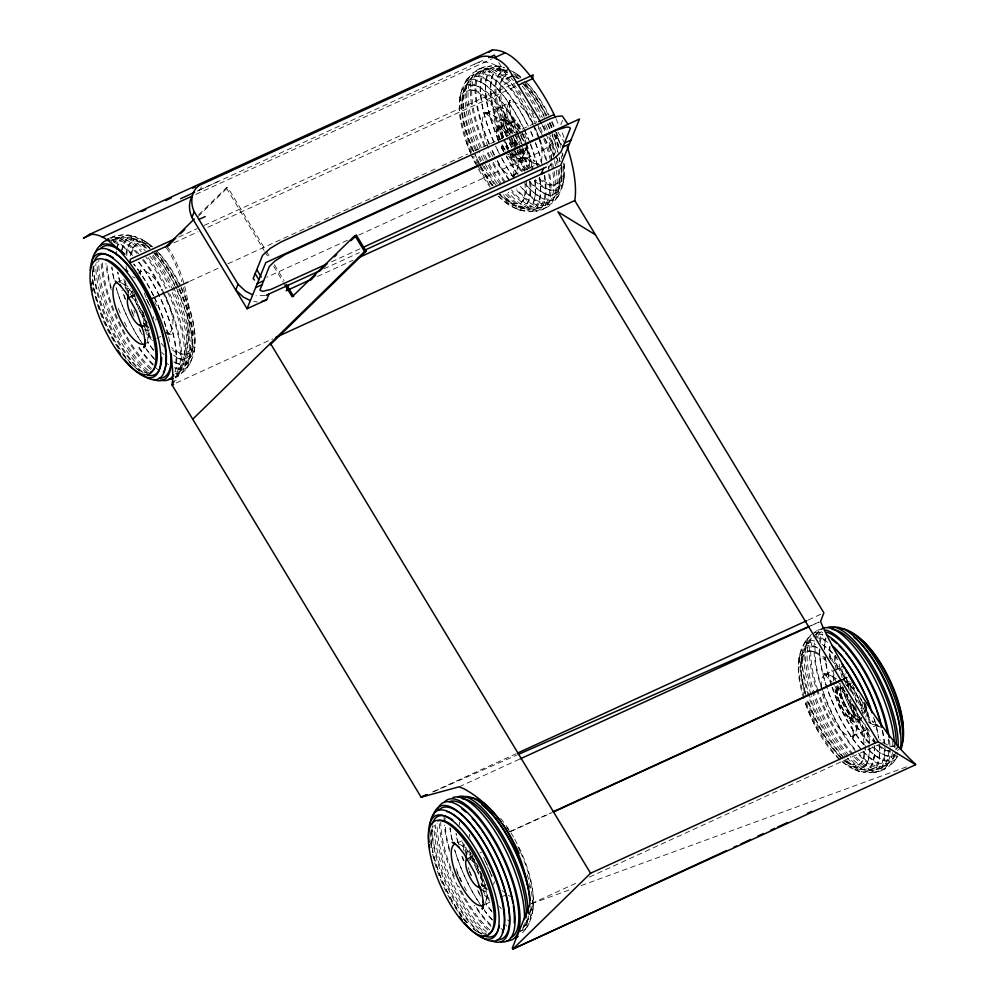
<?xml version="1.0" encoding="UTF-8"?>
<svg xmlns="http://www.w3.org/2000/svg" width="999" height="999" viewBox="0 0 999 999"><rect width="100%" height="100%" fill="white"/><g stroke="black" fill="none" stroke-linecap="round" stroke-linejoin="round"><path stroke-width="0.75" stroke-dasharray="5 3.75" d="M551.798 159.34L551.286 152.01L549.438 146.403L551.785 140.647L549.388 136.688M140.297 275.05L140.372 269.455L139.673 273.614L141.059 269.131L139.073 273.364A33.716 11.763 65.4 0 1 162.288 289.86M514.073 176.511L512.862 163.224L509.965 153.022M485.889 82.293L485.939 80.27M824.937 643.443L824.987 641.408M92.845 270.954L92.982 266.933M431.168 832.429L431.256 829.744M462.087 101.96L462.237 97.939M801.148 663.099L801.285 659.078M534.915 196.903L535.239 194.905M873.975 758.041L874.287 756.043M553.583 156.98L554.158 149.975L551.785 140.647M194.118 351.261L194.867 346.89M563.374 182.255L564.123 177.884M532.442 912.736L533.191 908.366M514.16 175.974L514.547 174.051L513.836 176.361M470.279 855.344A21.141 7.38 65.4 0 0 470.454 859.215A21.116 7.368 65.4 0 1 470.267 855.331L470.854 852.434L468.494 856.293M504.445 119.231L507.055 108.466M845.129 673.638L843.506 680.369A22.477 7.842 65.4 0 1 846.915 678.084M490.709 83.042L491.271 81.081M148.014 337.749L149.65 332.192M459.802 97.54L461.063 93.282M517.257 168.756L520.129 159.016M486.326 899.225L488.374 892.269M798.85 658.678L800.112 654.42M856.305 729.894L859.177 720.154M548.551 168.606L551.248 162.737M201.348 186.85L200.175 189.723L197.327 191.059L485.876 58.966M499.313 76.736L505.606 73.851L507.942 68.094M560.801 124.663L562.537 120.367M550.149 165.846L551.323 162.974M527.16 203.833L528.034 201.761M866.208 764.972L867.082 762.899M187.412 362.987L189.186 358.916M556.668 193.993L558.441 189.91M525.736 924.462L527.509 920.391M508.316 104.371L510.302 100.137L508.916 104.62L509.615 100.449L509.527 107.442L509.415 105.707L510.839 114.71L510.514 113.499L517.844 135.002M128.471 245.779L129.558 243.818M497.714 76.773L498.801 74.813M465.984 85.627L468.181 81.768M805.032 646.765L807.229 642.906M522.652 156.518L527.197 148.676M493.244 884.377L494.755 881.767M863.973 713.736L866.245 709.814M130.17 294.83L132.53 290.959A21.141 7.38 65.4 0 0 132.13 297.739A21.116 7.368 65.4 0 1 132.53 290.959M497.065 129.695L501.773 121.953M836.113 690.833L840.833 683.104M514.797 174.663L515.984 172.852M855.044 733.99L852.172 739.809L853.596 735.189L853.109 739.073L853.208 731.93L853.371 733.541L849.225 714.747L844.854 703.671L833.953 684.377M522.477 201.124L523.788 199.313M861.525 762.262L862.836 760.451M186.613 368.181L189.548 364.248M555.869 199.176L558.791 195.242M524.937 929.657L527.859 925.723M894.917 760.314L897.839 756.38A73.027 25.487 65.4 0 1 868.231 749.25M132.53 248.614L133.991 246.915M501.773 79.62L503.234 77.922M466.171 80.332L469.518 76.723M805.219 641.47L808.566 637.861M503.071 120.242L505.831 117.395M842.12 681.38L844.879 678.546M198.714 214.698L226.286 187.8L227.834 187.5L265.584 249.987M198.064 216.558L227.834 187.5M518.756 160.851L521.403 158.304M857.804 721.99L860.464 719.442M179.62 371.228L176.124 374.2A74.388 25.962 65.4 0 0 180.744 327.497A74.388 25.962 65.4 0 0 145.842 256.993M545.367 205.207L548.876 202.235M884.427 766.345L887.924 763.373M476.398 73.776L480.169 71.191M819.217 632.33L815.446 634.914A73.851 25.774 65.4 0 1 822.701 634.777M175.212 377.46L177.447 376.286M542.22 209.628L546.69 207.293M881.28 770.766L885.738 768.431M197.327 191.059L219.78 180.757M195.891 194.368L492.295 58.716M503.996 84.503L510.302 81.618L537.462 126.573M178.646 237.125L197.078 228.684M204.171 225.437L514.747 83.292M173.863 242.869L197.964 231.83M207.892 227.285L515.634 86.438M116.746 282.517L123.601 279.37M138.699 272.465L141.446 271.204M485.989 113.511L510.689 102.21M132.792 295.379L130.532 296.416A15.972 5.569 65.4 0 1 133.804 296.778M499.775 127.422L502.047 126.374M508.591 123.376L510.864 122.34M189.66 281.318L219.443 267.695M227.959 263.798L322.964 220.317M324.388 219.668L334.315 215.122M335.739 214.473L355.582 205.382M357.005 204.733L364.098 201.486M365.509 200.836L396.715 186.563M398.126 185.914L429.333 171.628M430.744 170.979L435.002 169.031M442.095 165.784L467.619 154.108M474.712 150.861L508.741 135.29M514.423 132.692L535.689 122.952M144.368 325.162L146.641 324.113A15.972 5.569 65.4 0 1 143.369 323.751M513.611 156.156L515.884 155.12M522.44 152.123L524.7 151.086M347.44 240.284L266.795 277.198M358.778 235.102L533.016 155.357C543.294 150.3 555.694 144.455 557.892 131.806L564.635 142.969M144.368 344.018L152.61 340.247M156.718 338.361L160.839 336.476M513.623 175.012L538.311 163.711M331.518 261.825L361.276 248.214M324.001 268.818L359.403 252.61M317.42 276.523L352.822 260.314M176.261 382.954L272.702 338.823M432.467 792.007L516.133 753.708M808.278 620.004L821.041 614.16M459.153 786.812L520.104 758.915M810.651 625.936L819.155 622.052L810.576 625.799M457.804 842.731L461.925 840.846M825.037 674.65L841.508 667.12M509.315 831.817L550.437 812.999M842.469 679.332L848.151 676.735M510.901 831.48L552.01 812.662M842.656 679.632L848.338 677.035M468.843 857.891L471.116 856.855M838.823 688.561L841.096 687.524M847.651 684.515L849.912 683.478M484.952 885.589L482.692 886.625A15.972 5.569 65.4 0 0 484.103 883.141M852.659 717.294L854.932 716.258M485.439 904.232L490.921 901.722M500.524 897.327L504.645 895.441M852.671 736.151L867.756 729.245M873.251 726.735L877.372 724.849A33.716 11.763 65.4 0 1 865.559 718.868M531.381 903.633L578.171 882.217M589.51 877.022L878.77 744.63M880.181 743.98L888.698 740.097M474.675 64.086C485.539 58.379 498.663 64.96 505.606 73.851M433.966 791.545L516.708 755.132M479.045 68.993L483.728 67.133M114.473 236.139L109.79 237.987A77.098 26.911 65.4 0 1 138.699 253.746M818.094 630.132L822.776 628.271M531.431 903.745L572.427 888.785M581.206 885.576L907.729 766.42M536.913 208.479L541.333 207.317M875.961 769.617L880.381 768.456M265.072 295.529L256.069 295.766M484.415 69.518L488.936 68.819M115.16 238.511L119.68 237.812M519.492 158.716L523.264 158.304M858.541 719.867L861.051 719.58M501.311 119.955L514.06 121.416M532.28 211.089L537.35 210.914M871.328 772.227L876.398 772.052M549.025 184.803L551.248 184.803M179.783 353.796L182.005 353.796M496.128 66.234L500.986 66.571M126.885 235.227L131.743 235.577M472.627 90.185L474.837 90.36M811.675 651.323L813.885 651.498M253.734 301.523L257.243 301.935M489.298 113.449L483.104 111.838L487.624 114.136L484.44 112.013L489.972 116.97L488.911 115.834L494.905 123.239L503.096 137.188M828.346 674.587L822.152 672.976L826.685 675.274L823.488 673.151L832.242 682.255M850.087 682.017L844.03 680.956A21.116 7.368 65.4 0 1 862.112 710.888M510.202 156.955L519.455 158.654M143.594 326.448L150.2 327.66M849.25 718.094A15.684 5.47 65.4 0 0 846.565 697.052A15.684 5.47 65.4 0 0 835.813 695.866A15.684 5.47 65.4 0 0 849.25 718.094L858.503 719.792M483.229 888.161L487.2 888.885M520.929 207.917L525.237 208.766M859.977 769.055L864.297 769.904M548.451 189.71L550.624 190.16M179.208 358.703L181.381 359.165M887.512 750.848L889.672 751.298A65.472 22.84 65.4 0 1 877.584 743.905M500.511 68.993L504.707 70.305M131.256 237.999L135.452 239.31M473.713 84.89L475.824 85.564M812.774 646.028L814.884 646.715M878.508 726.161L868.855 722.564M520.704 157.343L539.448 165.022L535.052 162.8L538.586 164.935L533.179 160.09L534.378 161.264L524.662 147.902M515.784 208.267L520.217 210.277M854.832 769.405L859.265 771.415M547.002 194.38L549.013 195.317M177.747 363.374L179.77 364.323M886.051 755.519L888.061 756.455M166.908 332.355L172.278 335.077L165.759 332.767A33.716 11.763 65.4 0 0 163.661 292.395M880.581 727.222L874.1 723.938L877.634 726.073L872.227 721.228L873.426 722.402L867.544 715.134L868.193 716.108L862.212 706.68L852.572 685.214M508.291 895.379L510.601 896.553M493.331 115.497L503.883 120.904M124.076 284.49L128.034 286.526M832.379 676.635L836.338 678.658M462.4 845.966L467.682 848.675M517.657 74.475L513.936 72.24A69.655 24.301 65.4 0 1 520.829 78.084M144.693 241.234L148.414 243.469M484.29 84.216L485.976 85.252M825.024 646.403L823.338 645.354A71.341 24.9 65.4 0 1 839.635 661.925M167.657 332.729L169.343 333.928L167.17 331.993M505.981 199.638L509.04 202.11M848.089 763.248L845.029 760.776A61.838 21.578 65.4 0 0 865.496 745.629M136.738 368.643L139.785 371.104A65.946 23.014 65.4 0 1 133.279 365.572M536.238 194.368L537.762 195.629M875.286 755.506L876.81 756.767M166.983 363.361L168.519 364.623M505.307 924.837L506.83 926.098M502.247 890.559L503.446 891.732M525.412 84.828L526.873 86.389A59.703 20.829 65.4 0 1 546.503 115.622M156.156 253.821L157.63 255.382M497.415 88.749L498.501 89.935M167.183 246.678L170.492 251.211A110.802 82.805 79 0 1 175.737 380.781M166.458 248.114L168.943 251.511A110.802 82.805 79 0 1 181.818 281.755M556.268 135.814L563.011 146.978M542.195 124.788L546.191 131.393M498.813 62.612L508.728 79.033M538.261 127.897L543.856 137.15M544.655 138.474L554.72 155.145M555.481 156.393L559.253 162.65M266.396 251.311L269.605 256.631M274.425 264.61L284.066 280.569M226.286 187.8L264.048 250.287M264.847 251.623L268.868 258.266M273.689 266.246L283.316 282.193M818.169 731.455L810.776 716.982L804.807 701.723A62.974 21.978 65.4 0 0 842.232 761.75A62.974 21.978 65.4 0 0 864.222 747.165M478.509 169.256L479.12 170.317A62.974 21.978 65.4 0 0 490.234 187.213M518.506 136.326L523.164 145.542M477.16 166.571L471.728 155.844A62.974 21.978 65.4 0 0 475.624 163.811M487.574 866.795L492.245 876.011M555.993 118.731L559.115 125.774M505.794 142.532L507.992 148.077M471.178 154.445L465.759 140.584M483.678 857.279L486.376 864.11M144.281 293.082L148.589 304.008M540.272 182.917L540.459 184.565M192.22 332.38L192.57 335.714M562.225 132.805A90.759 31.668 65.4 0 1 564.36 138.411M183.429 287.637A110.802 82.805 79 0 1 174.887 379.77M530.656 182.442A65.946 23.014 65.4 0 1 500.299 194.281M493.069 185.602A65.946 23.014 65.4 0 1 481.143 166.821M480.407 165.459A65.946 23.014 65.4 0 1 474.9 154.208A71.341 24.9 65.4 0 0 478.783 162.562M473.651 151.361A65.946 23.014 65.4 0 1 468.843 85.902A65.946 23.014 65.4 0 1 515.184 131.793M515.871 133.204A65.946 23.014 65.4 0 1 520.304 143.207M522.577 149.013A65.946 23.014 65.4 0 1 528.471 168.656M529.595 181.418A67.507 23.564 65.4 0 1 498.763 196.179M489.547 184.79A67.507 23.564 65.4 0 1 478.596 167.02M477.909 165.722A67.507 23.564 65.4 0 1 473.376 156.481M471.59 152.472A67.507 23.564 65.4 0 1 466.608 85.202A67.507 23.564 65.4 0 1 514.235 132.68M514.885 134.016A67.507 23.564 65.4 0 1 520.679 147.477M521.203 148.839A67.507 23.564 65.4 0 1 527.609 169.942M548.751 173.876A74.625 26.049 65.4 0 1 511.488 189.91M504.994 181.493A74.625 26.049 65.4 0 1 493.069 162.175M490.309 156.868A74.625 26.049 65.4 0 1 487.062 150.087M485.252 146.004A74.625 26.049 65.4 0 1 479.682 71.391A74.625 26.049 65.4 0 1 532.517 124.351M533.166 125.699A74.625 26.049 65.4 0 1 537.999 136.651M538.548 138.049A74.625 26.049 65.4 0 1 546.765 163.699M548.164 165.984A77.098 26.911 65.4 0 1 510.427 190.472M504.695 182.942A77.098 26.911 65.4 0 1 492.37 162.987M489.522 157.505A77.098 26.911 65.4 0 1 486.163 150.499M484.29 146.279A77.098 26.911 65.4 0 1 478.546 69.206A77.098 26.911 65.4 0 1 533.116 123.901M533.791 125.312A77.098 26.911 65.4 0 1 539.36 138.062M539.922 139.498A77.098 26.911 65.4 0 1 547.839 164.56M554.108 171.391A76.836 26.811 65.4 0 1 515.009 188.199M509.29 180.707A76.836 26.811 65.4 0 1 494.867 156.718M494.168 155.345A76.836 26.811 65.4 0 1 490.821 148.364M488.948 144.156A76.836 26.811 65.4 0 1 476.161 77.61A76.836 26.811 65.4 0 1 506.031 76.199M507.18 77.26A76.836 26.811 65.4 0 1 521.128 93.719M531.231 109.653A76.836 26.811 65.4 0 1 535.551 117.695M540.222 127.46A76.836 26.811 65.4 0 1 542.669 133.104M544.954 138.836A76.836 26.811 65.4 0 1 551.935 160.939M552.622 163.799A76.836 26.811 65.4 0 1 553.846 169.905M524.987 182.68A62.974 21.978 65.4 0 1 498.114 196.166M470.541 152.997A62.974 21.978 65.4 0 1 465.959 90.497A62.974 21.978 65.4 0 1 510.202 134.316M510.864 135.664A62.974 21.978 65.4 0 1 522.902 169.518M544.705 175.287A76.236 26.611 65.4 0 1 505.906 191.97M500.237 184.528A76.236 26.611 65.4 0 1 485.926 160.739M485.227 159.365A76.236 26.611 65.4 0 1 481.918 152.447M480.057 148.277A76.236 26.611 65.4 0 1 474.375 72.053A76.236 26.611 65.4 0 1 528.346 126.149M530.931 131.693A76.236 26.611 65.4 0 1 533.354 137.3M535.626 142.982A76.236 26.611 65.4 0 1 541.808 162M535.139 180.32A69.418 24.226 65.4 0 1 503.434 195.492M493.956 183.779A69.418 24.226 65.4 0 1 481.306 162.837M480.619 161.488A69.418 24.226 65.4 0 1 477.335 154.67M475.499 150.549A69.418 24.226 65.4 0 1 470.379 81.394A69.418 24.226 65.4 0 1 519.355 130.207M520.004 131.568A69.418 24.226 65.4 0 1 524.3 141.209M524.862 142.607A69.418 24.226 65.4 0 1 533.104 168.506M539.61 177.16A72.09 25.15 65.4 0 1 505.294 193.906M497.227 183.704A72.09 25.15 65.4 0 1 484.09 161.95M483.379 160.552A72.09 25.15 65.4 0 1 479.32 152.048M478.059 149.201A72.09 25.15 65.4 0 1 472.739 77.373A72.09 25.15 65.4 0 1 523.601 128.059M524.288 129.483A72.09 25.15 65.4 0 1 529.907 142.407M530.481 143.856A72.09 25.15 65.4 0 1 537.874 167.844M563.898 163.037A60.664 21.166 65.4 0 1 539.472 177.422M531.356 168.581A60.664 21.166 65.4 0 1 519.705 151.124M516.346 144.867A60.664 21.166 65.4 0 1 512.599 137.075M510.889 133.117A60.664 21.166 65.4 0 1 507.504 74.038M513.461 73.938A60.664 21.166 65.4 0 1 520.704 77.597M528.746 84.803A60.664 21.166 65.4 0 1 549.013 115.147M552.097 121.666A60.664 21.166 65.4 0 1 554.37 126.948M556.455 132.28A60.664 21.166 65.4 0 1 561.575 149.001M562.512 153.309A60.664 21.166 65.4 0 1 563.036 156.219M539.66 177.81A74.288 25.924 65.4 0 1 503.496 194.842M496.103 185.377A74.288 25.924 65.4 0 1 484.24 166.146M481.493 160.864A74.288 25.924 65.4 0 1 477.647 152.772M476.448 150.05A74.288 25.924 65.4 0 1 470.916 75.787A74.288 25.924 65.4 0 1 523.501 128.496M524.15 129.845A74.288 25.924 65.4 0 1 528.384 139.361M530.594 144.905A74.288 25.924 65.4 0 1 537.687 167.657M543.693 138.923A74.388 25.962 65.4 0 1 550.824 200.05A74.388 25.962 65.4 0 1 516.558 188.936M509.153 179.458A74.388 25.962 65.4 0 1 497.265 160.202M494.517 154.907A74.388 25.962 65.4 0 1 491.283 148.152M489.473 144.081A74.388 25.962 65.4 0 1 476.948 80.207A74.388 25.962 65.4 0 1 504.907 77.298M506.006 78.284A74.388 25.962 65.4 0 1 536.588 122.502M537.237 123.851A74.388 25.962 65.4 0 1 543.156 137.537M556.268 170.292A73.139 25.524 65.4 0 1 520.541 186.239M513.261 176.923A73.139 25.524 65.4 0 1 500.212 155.407M499.537 154.096A73.139 25.524 65.4 0 1 495.691 146.141A75.462 26.336 65.4 0 0 498.976 152.984M493.906 142.133A73.139 25.524 65.4 0 1 481.356 80.432A73.139 25.524 65.4 0 1 506.943 74.675M511.263 78.459A73.139 25.524 65.4 0 1 513.449 80.632M542.719 126.236A73.139 25.524 65.4 0 1 554.195 159.478M554.507 160.827A73.139 25.524 65.4 0 1 556.043 168.756M522.165 133.217A22.477 7.842 65.4 0 1 526.685 156.019A22.477 7.842 65.4 0 1 514.722 151.548M511.713 147.115A22.477 7.842 65.4 0 1 507.754 139.348M506.668 136.638A22.477 7.842 65.4 0 1 506.518 117.07A22.477 7.842 65.4 0 1 521.515 131.918M539.535 139.448A33.716 11.763 65.4 0 1 538.548 163.611A33.716 11.763 65.4 0 1 519.642 148.676M517.47 145.055A33.716 11.763 65.4 0 1 513.523 137.238M511.813 133.192A33.716 11.763 65.4 0 1 510.452 102.31A33.716 11.763 65.4 0 1 532.917 123.401M535.476 128.671A33.716 11.763 65.4 0 1 538.211 135.439M523.851 148.626A15.972 5.569 65.4 0 1 517.095 150.125M514.91 147.64A15.972 5.569 65.4 0 1 509.19 137.05M507.992 133.279A15.972 5.569 65.4 0 1 509.265 123.089A15.972 5.569 65.4 0 1 518.256 131.006M520.204 134.615A15.972 5.569 65.4 0 1 523.039 142.22M526.123 147.59A15.972 5.569 65.4 0 1 519.355 149.088M517.182 146.603A15.972 5.569 65.4 0 1 513.099 139.835M510.264 132.23A15.972 5.569 65.4 0 1 511.538 122.053A15.972 5.569 65.4 0 1 520.516 129.97M522.477 133.579A15.972 5.569 65.4 0 1 525.299 141.184M561.575 164.985A59.703 20.829 65.4 0 1 538.573 178.559M529.445 168.831A59.703 20.829 65.4 0 1 515.784 147.64M515.059 146.254A59.703 20.829 65.4 0 1 510.988 137.825M509.752 134.977A59.703 20.829 65.4 0 1 505.969 75.799M512.937 76.036A59.703 20.829 65.4 0 1 517.719 78.459M549.862 122.665A59.703 20.829 65.4 0 1 552.31 128.384M554.532 134.166A59.703 20.829 65.4 0 1 559.49 150.899M513.986 148.089A33.716 11.763 65.4 0 1 514.522 174.525A33.716 11.763 65.4 0 1 495.704 161.139M492.782 156.356A33.716 11.763 65.4 0 1 488.823 148.539M488.236 147.203A33.716 11.763 65.4 0 1 485.302 113.861A33.716 11.763 65.4 0 1 508.216 134.703M510.776 139.985A33.716 11.763 65.4 0 1 513.511 146.741M526.773 143.769A33.716 11.763 65.4 0 1 525.973 169.355A33.716 11.763 65.4 0 1 505.831 151.935M504.433 149.45A33.716 11.763 65.4 0 1 501.173 142.894M500.012 140.197A33.716 11.763 65.4 0 1 500.174 107.567A33.716 11.763 65.4 0 1 525.861 141.096M526.261 181.194A61.838 21.578 65.4 0 1 499.875 194.443M492.132 185.639A61.838 21.578 65.4 0 1 479.133 165.272M478.459 163.986A61.838 21.578 65.4 0 1 474.575 156.056M472.215 150.699A61.838 21.578 65.4 0 1 469.006 90.385A61.838 21.578 65.4 0 1 513.011 136.364M514.235 139.023A61.838 21.578 65.4 0 1 516.545 144.405M518.668 149.85A61.838 21.578 65.4 0 1 524.85 171.291M544.255 175.387A73.851 25.774 65.4 0 1 508.316 192.332M500.961 182.929A73.851 25.774 65.4 0 1 487.787 161.201M487.1 159.877A73.851 25.774 65.4 0 1 483.216 151.848M481.418 147.802A73.851 25.774 65.4 0 1 475.924 73.976A73.851 25.774 65.4 0 1 528.196 126.374M530.694 131.743A73.851 25.774 65.4 0 1 533.054 137.188M535.252 142.682A73.851 25.774 65.4 0 1 542.607 166.683M563.985 163.836A65.472 22.84 65.4 0 1 535.227 179.583M526.96 169.818A65.472 22.84 65.4 0 1 513.661 148.451M512.949 147.065A65.472 22.84 65.4 0 1 508.916 138.649M507.667 135.814A65.472 22.84 65.4 0 1 507.08 70.067M509.84 70.517A65.472 22.84 65.4 0 1 520.841 76.96M526.336 82.243A65.472 22.84 65.4 0 1 548.214 114.997M551.548 122.028A65.472 22.84 65.4 0 1 560.764 147.59M562.1 152.984A65.472 22.84 65.4 0 1 562.774 156.181M561.813 166.708A64.098 22.365 65.4 0 1 533.379 179.358M525.474 170.042A64.098 22.365 65.4 0 1 515.134 154.133M511.575 147.515A64.098 22.365 65.4 0 1 507.617 139.273M506.406 136.501A64.098 22.365 65.4 0 1 507.142 72.265M516.183 76.436A64.098 22.365 65.4 0 1 519.293 78.871M524.675 84.041A64.098 22.365 65.4 0 1 546.091 116.121M549.363 122.989A64.098 22.365 65.4 0 1 551.76 128.571M553.958 134.216A64.098 22.365 65.4 0 1 559.015 150.437M558.066 170.192A75.462 26.336 65.4 0 1 520.392 186.401M513.823 177.897A75.462 26.336 65.4 0 1 501.76 158.354M493.856 142.008A75.462 26.336 65.4 0 1 481.031 77.772A75.462 26.336 65.4 0 1 508.391 73.302M525.462 92.47A75.462 26.336 65.4 0 1 540.309 117.383M544.205 125.599A75.462 26.336 65.4 0 1 546.615 131.156M548.851 136.776A75.462 26.336 65.4 0 1 554.582 154.133M556.381 161.301A75.462 26.336 65.4 0 1 557.017 164.311M561.051 168.032A73.027 25.487 65.4 0 1 525.374 183.953M518.106 174.65A73.027 25.487 65.4 0 1 506.431 155.744M503.733 150.537A73.027 25.487 65.4 0 1 500.561 143.918M498.776 139.91A73.027 25.487 65.4 0 1 504.57 67.92M515.009 75.312A73.027 25.487 65.4 0 1 518.294 78.509M523.926 84.84A73.027 25.487 65.4 0 1 544.393 117.395M547.514 124.038A73.027 25.487 65.4 0 1 549.837 129.408M552.01 134.853A73.027 25.487 65.4 0 1 557.554 151.648M559.29 158.579A73.027 25.487 65.4 0 1 559.964 161.788M517.295 151.623A15.972 5.569 65.4 0 1 510.539 153.122M508.366 150.637A15.972 5.569 65.4 0 1 504.27 143.881M502.197 138.774A15.972 5.569 65.4 0 1 502.247 126.261A15.972 5.569 65.4 0 1 511.7 134.003M513.648 137.625A15.972 5.569 65.4 0 1 516.483 145.23M515.034 152.672A15.972 5.569 65.4 0 1 508.266 154.158M503.958 148.526A15.972 5.569 65.4 0 1 502.01 144.917M499.925 139.81A15.972 5.569 65.4 0 1 499.987 127.298A15.972 5.569 65.4 0 1 509.428 135.04M511.388 138.661A15.972 5.569 65.4 0 1 514.21 146.266M559.053 169.006A70.941 24.763 65.4 0 1 524.9 183.828M517.145 173.976A70.941 24.763 65.4 0 1 506.356 156.643M503.496 151.199A70.941 24.763 65.4 0 1 500.149 144.231M498.276 140.022A70.941 24.763 65.4 0 1 506.443 71.628M522.265 86.101A70.941 24.763 65.4 0 1 542.407 117.832M545.704 124.813A70.941 24.763 65.4 0 1 548.139 130.469M548.726 131.905A70.941 24.763 65.4 0 1 556.818 156.943M557.142 158.379A70.941 24.763 65.4 0 1 558.104 163.037M560.889 167.382A67.882 23.689 65.4 0 1 529.895 182.218M520.616 170.767A67.882 23.689 65.4 0 1 508.916 151.598M508.241 150.287A67.882 23.689 65.4 0 1 503.746 140.959M502.559 138.274A67.882 23.689 65.4 0 1 507.267 71.216M521.815 82.467A67.882 23.689 65.4 0 1 544.13 115.709M547.952 123.726A67.882 23.689 65.4 0 1 558.578 154.458M559.228 157.33A67.882 23.689 65.4 0 1 560.077 161.751M563.099 166.209A69.655 24.301 65.4 0 1 529.57 180.757M521.953 171.091A69.655 24.301 65.4 0 1 511.363 154.071M508.566 148.726A69.655 24.301 65.4 0 1 504.645 140.522M503.421 137.75A69.655 24.301 65.4 0 1 504.12 67.695M524.113 81.518A69.655 24.301 65.4 0 1 546.753 115.971M549.999 122.827A69.655 24.301 65.4 0 1 552.385 128.384M554.607 134.003A69.655 24.301 65.4 0 1 559.403 148.551M561.226 155.769A69.655 24.301 65.4 0 1 561.875 158.829M534.64 180.469A71.341 24.9 65.4 0 1 499.325 194.243M492.495 185.464A71.341 24.9 65.4 0 1 479.483 163.948M473.526 151.324A71.341 24.9 65.4 0 1 470.342 79.583A71.341 24.9 65.4 0 1 523.676 141.721M525.949 147.477A71.341 24.9 65.4 0 1 532.717 169.78M512.887 150.337A15.684 5.47 65.4 0 1 508.404 156.294M504.233 152.248A15.684 5.47 65.4 0 1 500.212 145.604M498.613 141.846A15.684 5.47 65.4 0 1 498.026 128.409A15.684 5.47 65.4 0 1 507.517 135.914M509.428 139.46A15.684 5.47 65.4 0 1 512.212 146.928M512.387 153.521A21.116 7.368 65.4 0 0 522.927 148.776A21.116 7.368 65.4 0 0 507.105 120.554A21.116 7.368 65.4 0 0 503.858 138.312A21.141 7.38 65.4 0 1 503.508 120.03A21.141 7.38 65.4 0 1 517.195 132.692M504.358 139.585A21.116 7.368 65.4 0 0 508.603 148.152A21.141 7.38 65.4 0 1 506.031 143.406M523.101 149.813A21.141 7.38 65.4 0 1 511.451 152.372M518.444 135.14A21.141 7.38 65.4 0 1 521.865 143.993M519.905 148.189A22.477 7.842 65.4 0 1 508.166 154.545M505.157 150.112A22.477 7.842 65.4 0 1 502.41 145.03M500.124 139.648A22.477 7.842 65.4 0 1 499.275 120.404A22.477 7.842 65.4 0 1 512.862 131.131M515.609 136.226A22.477 7.842 65.4 0 1 518.831 144.293M527.634 146.528A15.684 5.47 65.4 0 1 523.026 149.6M518.144 144.593A15.684 5.47 65.4 0 1 513.236 135.152M512.787 133.903A15.684 5.47 65.4 0 1 512.849 121.603A15.684 5.47 65.4 0 1 522.127 129.221M524.612 134.003A15.684 5.47 65.4 0 1 526.823 140.235M151.523 368.506A74.625 26.049 65.4 0 1 102.447 260.751M110.926 240.197A74.625 26.049 65.4 0 1 137.063 253.421M142.632 259.877A74.625 26.049 65.4 0 1 161.938 290.647M162.612 291.995A74.625 26.049 65.4 0 1 174.45 374.95M150.599 369.53A77.098 26.911 65.4 0 1 101.049 260.751M143.519 259.553A77.098 26.911 65.4 0 1 177.735 330.082A77.098 26.911 65.4 0 1 174.238 378.022M169.705 293.656A76.836 26.811 65.4 0 1 174.663 376.923M159.628 370.991A76.836 26.811 65.4 0 1 136.863 345.08M111.239 289.922A76.836 26.811 65.4 0 1 106.006 263.561M110.951 238.524A76.836 26.811 65.4 0 1 141.383 249.762M148.089 257.63A76.836 26.811 65.4 0 1 167.008 288.087M147.103 371.94A76.236 26.611 65.4 0 1 96.965 261.85M113.112 240.709A76.236 26.611 65.4 0 1 132.33 254.358M138.973 262.163A76.236 26.611 65.4 0 1 175.012 371.566M147.377 373.414A72.09 25.15 65.4 0 1 95.867 263.786M153.659 295.654A72.09 25.15 65.4 0 0 133.729 264.061A74.288 25.924 65.4 0 1 153.596 296.141M154.345 297.065A72.09 25.15 65.4 0 1 168.319 335.502M168.631 336.838A72.09 25.15 65.4 0 1 170.142 344.655M142.57 372.315A74.288 25.924 65.4 0 1 93.719 266.508M154.258 297.49A74.288 25.924 65.4 0 1 168.756 338.037M153.421 364.398A74.388 25.962 65.4 0 1 137.412 344.855M126.636 326.573A74.388 25.962 65.4 0 1 123.951 321.216M120.23 313.087A74.388 25.962 65.4 0 1 117.383 306.181M111.201 287.675A74.388 25.962 65.4 0 1 106.768 261.975M109.927 243.269A74.388 25.962 65.4 0 1 141.221 251.698M172.253 292.57A73.139 25.524 65.4 0 1 175.524 371.865M154.008 358.266A73.139 25.524 65.4 0 1 145.817 348.389M143.194 344.767A73.139 25.524 65.4 0 1 116.184 287.575M114.048 279.208A73.139 25.524 65.4 0 1 111.9 266.77M114.548 242.495A73.139 25.524 65.4 0 1 145.305 250.786M149.85 255.981A73.139 25.524 65.4 0 1 169.68 287.262M156.431 318.781A15.972 5.569 65.4 0 1 155.457 320.08M179.321 288.836A59.703 20.829 65.4 0 1 192.195 341.708A59.703 20.829 65.4 0 1 172.652 350.187M130.282 255.881A59.703 20.829 65.4 0 1 149.713 248.301M155.332 253.034A59.703 20.829 65.4 0 1 178.646 287.425M181.044 286.75A60.664 21.166 65.4 0 1 194.405 343.119A60.664 21.166 65.4 0 1 171.378 347.452M131.706 254.308A60.664 21.166 65.4 0 1 151.461 246.603M159.49 253.796A60.664 21.166 65.4 0 1 180.407 285.452M147.527 323.002A22.477 7.842 65.4 0 1 134.765 295.442M121.329 282.904A33.716 11.763 65.4 0 1 134.665 296.378M142.695 311.676A33.716 11.763 65.4 0 1 147.29 340.696M148.414 370.679A73.851 25.774 65.4 0 1 98.826 260.327M114.398 242.645A73.851 25.774 65.4 0 1 133.017 255.869M138.524 262.262A73.851 25.774 65.4 0 1 174.763 368.107M181.006 288.212A65.472 22.84 65.4 0 1 194.98 345.991A65.472 22.84 65.4 0 1 173.564 355.194M163.998 346.478A65.472 22.84 65.4 0 1 161.301 343.381M145.142 318.818A65.472 22.84 65.4 0 1 135.514 297.627M134.977 296.191A65.472 22.84 65.4 0 1 133.454 291.92M126.761 255.644A65.472 22.84 65.4 0 1 152.685 246.903M157.093 251.236A65.472 22.84 65.4 0 1 180.344 286.8M178.846 289.235A64.098 22.365 65.4 0 1 174.213 356.556M148.863 328.184A64.098 22.365 65.4 0 1 130.807 288.311M126.374 268.781A64.098 22.365 65.4 0 1 126.036 265.934M126.061 253.584A64.098 22.365 65.4 0 1 151.111 248.801M155.432 253.047A64.098 22.365 65.4 0 1 178.197 287.862M152.472 256.468A75.462 26.336 65.4 0 1 187.899 333.941A75.462 26.336 65.4 0 1 175.524 373.489M154.882 359.628A75.462 26.336 65.4 0 1 146.428 349.438M140.359 340.684A75.462 26.336 65.4 0 1 115.859 286.701M113.661 278.072A75.462 26.336 65.4 0 1 111.763 267.744M113.099 242.382A75.462 26.336 65.4 0 1 145.904 248.739M154.683 253.846A73.027 25.487 65.4 0 1 191.234 333.479A73.027 25.487 65.4 0 1 174.887 368.244M153.384 349.65A73.027 25.487 65.4 0 1 147.228 341.308M140.797 331.168A73.027 25.487 65.4 0 1 139.261 328.509M125.699 299.413A73.027 25.487 65.4 0 1 124.238 295.367M120.292 282.555A73.027 25.487 65.4 0 1 117.944 272.24M116.683 249.263A73.027 25.487 65.4 0 1 150.137 248.651M134.028 316.371A15.972 5.569 65.4 0 1 131.131 310.09M145.779 321.666A15.972 5.569 65.4 0 1 142.919 325.474M135.027 312.874A15.972 5.569 65.4 0 1 133.891 310.327M131.818 296.678A15.972 5.569 65.4 0 1 134.241 295.055M173.164 286.838A70.941 24.763 65.4 0 1 175.462 367.657M153.709 350.549A70.941 24.763 65.4 0 1 147.889 342.982M142.37 334.665A70.941 24.763 65.4 0 1 138.574 328.271M125.025 299.026A70.941 24.763 65.4 0 1 122.028 290.197M119.88 282.642A70.941 24.763 65.4 0 1 117.595 272.09M116.284 255.469A70.941 24.763 65.4 0 1 116.633 251.298M116.908 249.6A70.941 24.763 65.4 0 1 147.015 248.514M153.009 255.095A70.941 24.763 65.4 0 1 172.465 285.452M176.199 287.375A67.882 23.689 65.4 0 1 173.838 361.838M164.073 354.657A67.882 23.689 65.4 0 1 161.788 352.41M151.373 339.76A67.882 23.689 65.4 0 1 144.805 329.72M127.56 292.183A67.882 23.689 65.4 0 1 123.876 279.221M121.466 252.035A67.882 23.689 65.4 0 1 149.126 248.027M152.56 251.473A67.882 23.689 65.4 0 1 175.549 286.039M179.483 289.086A69.655 24.301 65.4 0 1 172.902 361.089M150.999 337.65A69.655 24.301 65.4 0 1 143.556 325.662M128.784 292.769A69.655 24.301 65.4 0 1 125.2 280.856M122.015 250.087A69.655 24.301 65.4 0 1 151.573 247.09M154.87 250.524A69.655 24.301 65.4 0 1 178.833 287.712M131.993 297.764A15.684 5.47 65.4 0 1 141.021 310.327A15.684 5.47 65.4 0 1 143.332 324.363M147.79 326.76A21.116 7.368 65.4 0 1 142.183 321.316M148.564 302.872A21.116 7.368 65.4 0 0 146.591 299.325A21.141 7.38 65.4 0 1 148.589 302.909M150.837 307.892A21.116 7.368 65.4 0 0 149.163 304.096A21.141 7.38 65.4 0 1 150.874 307.942M147.827 326.823A21.141 7.38 65.4 0 1 142.208 321.378M153.496 316.583A21.141 7.38 65.4 0 1 153.858 318.806M149.5 329.845A22.477 7.842 65.4 0 1 144.905 329.345M133.167 314.023A22.477 7.842 65.4 0 1 129.945 305.956M128.034 294.305A22.477 7.842 65.4 0 1 132.068 288.948M126.149 358.404A71.341 24.9 65.4 0 1 123.252 354.47M119.268 348.601A71.341 24.9 65.4 0 1 92.295 280.182M142.283 371.915A69.418 24.226 65.4 0 1 93.856 265.734M154.795 301.773A15.684 5.47 65.4 0 1 156.393 305.519M148.826 372.664A61.838 21.578 65.4 0 1 133.729 366.296M132.705 365.397A61.838 21.578 65.4 0 1 128.534 361.301M125.724 358.154A61.838 21.578 65.4 0 1 121.953 353.409M118.431 348.489A61.838 21.578 65.4 0 1 94.755 294.48M94.418 292.957A61.838 21.578 65.4 0 1 94.168 265.559M143.531 313.486A15.972 5.569 65.4 0 1 141.583 309.877M131.044 363.286A65.946 23.014 65.4 0 1 92.845 268.169M149.375 336.376A33.716 11.763 65.4 0 1 146.054 333.554M125.375 288.898A33.716 11.763 65.4 0 1 125.449 283.117M132.405 276.798A33.716 11.763 65.4 0 1 135.027 277.934M869.929 748.151A65.946 23.014 65.4 0 1 843.793 759.789M842.681 758.778A65.946 23.014 65.4 0 1 807.691 699.5M805.444 692.394A65.946 23.014 65.4 0 1 817.369 647.589M829.27 656.243A65.946 23.014 65.4 0 1 861.076 708.703M861.625 710.152A65.946 23.014 65.4 0 1 863.161 714.447M867.532 729.794A65.946 23.014 65.4 0 1 869.717 743.581M868.905 745.192A67.507 23.564 65.4 0 1 846.765 765.321A67.507 23.564 65.4 0 1 805.406 700.062M804.445 697.152A67.507 23.564 65.4 0 1 820.828 650.112M831.618 660.139A67.507 23.564 65.4 0 1 857.529 703.171M864.897 724.075A67.507 23.564 65.4 0 1 868.643 742.557M803.82 698.738A62.974 21.978 65.4 0 1 827.547 662.599M853.571 704.969A62.974 21.978 65.4 0 1 864.035 743.818M874.562 745.791A69.418 24.226 65.4 0 1 844.829 759.028M842.494 756.63A69.418 24.226 65.4 0 1 805.306 684.74A69.418 24.226 65.4 0 1 813.81 641.72M822.14 644.53A69.418 24.226 65.4 0 1 837.062 657.804M863.348 702.347A69.418 24.226 65.4 0 1 871.116 725.374M873.825 738.623A69.418 24.226 65.4 0 1 874.45 744.155M879.507 745.716A74.288 25.924 65.4 0 1 845.304 759.053M844.392 758.066A74.288 25.924 65.4 0 1 806.668 686.475A74.288 25.924 65.4 0 1 810.451 636.713M813.136 636.101A74.288 25.924 65.4 0 1 826.623 641.083M873.563 717.294A74.288 25.924 65.4 0 1 878.496 737.524M848.501 686.975A15.972 5.569 65.4 0 1 851.36 683.166M864.347 702.322A15.972 5.569 65.4 0 1 862.299 712.537M856.143 711.263A15.972 5.569 65.4 0 1 848.251 698.189M847.789 696.915A15.972 5.569 65.4 0 1 847.04 694.417M846.665 685.814A15.972 5.569 65.4 0 1 854.432 688.086M859.252 695.766A15.972 5.569 65.4 0 1 862.899 709.765M859.752 718.481A22.477 7.842 65.4 0 1 843.069 687.574M865.196 705.057A22.477 7.842 65.4 0 1 865.733 717.157M849.375 690.272A33.716 11.763 65.4 0 1 846.028 675.386M845.878 693.306A33.716 11.763 65.4 0 1 851.123 736.45A33.716 11.763 65.4 0 1 822.439 693.731M821.328 686.688A33.716 11.763 65.4 0 1 835.713 679.47M837.761 681.643A33.716 11.763 65.4 0 1 845.179 692.082M867.394 728.346A33.716 11.763 65.4 0 1 849.063 719.467A33.716 11.763 65.4 0 1 833.803 682.354M833.678 681.031A33.716 11.763 65.4 0 1 833.753 675.262M837.387 669.005A33.716 11.763 65.4 0 1 843.331 670.079M865.384 703.571A33.716 11.763 65.4 0 1 868.843 721.54M839.959 756.58A61.838 21.578 65.4 0 1 807.142 700.998M804.857 693.681A61.838 21.578 65.4 0 1 825.311 658.491M859.652 716.483A61.838 21.578 65.4 0 1 865.309 742.332M890.022 748.001A77.098 26.911 65.4 0 1 854.27 757.092M852.372 755.007A77.098 26.911 65.4 0 1 811.575 637.3M813.561 633.703A77.098 26.911 65.4 0 1 822.414 629.457M889.51 740.521A77.098 26.911 65.4 0 1 889.972 746.453M888.785 750.724A74.625 26.049 65.4 0 1 854.245 755.219M853.321 754.233A74.625 26.049 65.4 0 1 818.418 691.932M817.919 690.459A74.625 26.049 65.4 0 1 812.911 639.273M815.796 634.652A74.625 26.049 65.4 0 1 823.401 631.68M888.348 739.173A74.625 26.049 65.4 0 1 888.798 744.917M855.531 706.368A15.972 5.569 65.4 0 1 852.297 716.233A15.972 5.569 65.4 0 1 841.245 699.912A15.972 5.569 65.4 0 1 842.544 687.2M852.06 703.621A15.972 5.569 65.4 0 1 848.95 716.645A15.972 5.569 65.4 0 1 837.412 693.593A15.972 5.569 65.4 0 1 847.789 695.079M884.352 749.275A73.851 25.774 65.4 0 1 850.099 756.518M849.187 755.544A73.851 25.774 65.4 0 1 813.236 689.585A73.851 25.774 65.4 0 1 812.05 637.212M882.292 730.769A73.851 25.774 65.4 0 1 884.103 743.256M884.914 746.44A76.236 26.611 65.4 0 1 849.699 758.528M847.814 756.468A76.236 26.611 65.4 0 1 810.838 686.8A76.236 26.611 65.4 0 1 811.5 634.377M813.923 632.979A76.236 26.611 65.4 0 1 821.415 632.842M882.616 730.419A76.236 26.611 65.4 0 1 884.802 744.842M893.943 745.828A59.703 20.829 65.4 0 1 889.672 746.265M869.405 731.106A59.703 20.829 65.4 0 1 850.049 698.963M842.169 677.559A59.703 20.829 65.4 0 1 838.698 660.839M874.137 745.828A71.341 24.9 65.4 0 1 843.431 760.851M841.283 758.641A71.341 24.9 65.4 0 1 807.042 698.139M806.568 696.74A71.341 24.9 65.4 0 1 814.822 641.046M860.901 698.576A71.341 24.9 65.4 0 1 869.692 722.764M873.263 738.648A71.341 24.9 65.4 0 1 873.688 741.608M876.485 742.894A65.472 22.84 65.4 0 1 842.244 685.464M837.412 668.818A65.472 22.84 65.4 0 1 835.239 655.132M900.711 746.99A65.472 22.84 65.4 0 1 897.439 750.511M890.209 751.285A64.098 22.365 65.4 0 1 876.735 744.542M875.673 743.606A64.098 22.365 65.4 0 1 840.584 685.002M836.338 670.092A64.098 22.365 65.4 0 1 834.028 653.708M898.313 746.628A64.098 22.365 65.4 0 1 896.303 749.163M894.904 756.33A69.655 24.301 65.4 0 1 872.864 746.39M869.567 742.956A69.655 24.301 65.4 0 1 837.075 684.914M836.575 683.416A69.655 24.301 65.4 0 1 833.129 671.553M830.781 659.702A69.655 24.301 65.4 0 1 829.957 646.316M896.702 752.235A67.882 23.689 65.4 0 1 872.377 746.802M868.943 743.356A67.882 23.689 65.4 0 1 836.35 685.789M834.477 679.932A67.882 23.689 65.4 0 1 831.855 669.992M829.857 658.441A67.882 23.689 65.4 0 1 829.495 646.778M895.716 755.132A70.941 24.763 65.4 0 1 868.006 749.275M863.96 744.967A70.941 24.763 65.4 0 1 831.83 686.925M831.305 685.389A70.941 24.763 65.4 0 1 824.899 656.955M824.537 649.125A70.941 24.763 65.4 0 1 825.961 638.636M864.422 745.092A73.027 25.487 65.4 0 1 832.08 686.176M831.593 684.727A73.027 25.487 65.4 0 1 825.087 656.755M824.575 649.4A73.027 25.487 65.4 0 1 825.611 638.011M897.514 752.684A75.462 26.336 65.4 0 1 863.186 751.76M861.325 749.725A75.462 26.336 65.4 0 1 819.217 649.775M819.63 641.52A75.462 26.336 65.4 0 1 822.464 632.33M894.754 754.732A73.139 25.524 65.4 0 1 864.784 752.946A73.139 25.524 65.4 0 1 827.197 688.373M826.71 686.925A73.139 25.524 65.4 0 1 819.692 648.701M820.092 643.531A73.139 25.524 65.4 0 1 822.839 634.627M896.078 747.302A73.139 25.524 65.4 0 1 895.816 749.787M861.712 717.657A21.116 7.368 65.4 0 1 849.038 711.463A21.116 7.368 65.4 0 1 840.246 685.988A21.141 7.38 65.4 0 0 849.063 711.525A21.141 7.38 65.4 0 0 861.75 717.732M892.444 752.534A74.388 25.962 65.4 0 1 858.366 753.146M854.682 748.988A74.388 25.962 65.4 0 1 815.434 644.467M818.231 635.414A74.388 25.962 65.4 0 1 823.463 630.656M892.731 741.345A74.388 25.962 65.4 0 1 892.856 747.277M894.03 754.158A76.836 26.811 65.4 0 1 856.942 752.722M855.981 751.635A76.836 26.811 65.4 0 1 814.485 642.544M816.283 635.426A76.836 26.811 65.4 0 1 821.515 628.883M894.33 742.619A76.836 26.811 65.4 0 1 894.455 748.738M844.043 680.968A21.141 7.38 65.4 0 1 854.919 691.495A21.141 7.38 65.4 0 1 862.162 710.951M859.802 717.07A22.477 7.842 65.4 0 1 847.214 715.684A22.477 7.842 65.4 0 1 836.325 686.45M845.841 684.352A22.477 7.842 65.4 0 1 856.955 702.747M879.32 744.055A72.09 25.15 65.4 0 1 847.202 758.129M846.128 756.992A72.09 25.15 65.4 0 1 811.525 695.866M811.038 694.442A72.09 25.15 65.4 0 1 812.299 638.299M814.909 637.699A72.09 25.15 65.4 0 1 827.996 642.519M874.412 719.33A72.09 25.15 65.4 0 1 878.658 738.298M850.823 691.408A15.684 5.47 65.4 0 1 851.697 682.866M866.682 707.667A15.684 5.47 65.4 0 1 863.86 711.413M896.253 745.828A60.664 21.166 65.4 0 1 879.682 739.597M845.891 683.628A60.664 21.166 65.4 0 1 841.245 666.558M500.574 818.368A60.664 21.166 65.4 0 1 505.194 824.25M506.106 825.511A60.664 21.166 65.4 0 1 514.073 838.074M514.747 839.297A60.664 21.166 65.4 0 1 530.544 911.288M469.83 837.15A59.703 20.829 65.4 0 1 469.305 834.29M529.458 885.726A59.703 20.829 65.4 0 1 529.92 888.548M483.029 880.993A22.477 7.842 65.4 0 1 473.089 856.917M458.379 843.93A33.716 11.763 65.4 0 1 470.566 854.407M471.478 855.656A33.716 11.763 65.4 0 1 477.959 866.483M480.444 871.79A33.716 11.763 65.4 0 1 485.614 902.172M483.454 880.294A65.472 22.84 65.4 0 1 471.778 853.383M506.743 827.234A65.472 22.84 65.4 0 1 509.902 832.167M517.981 846.865A65.472 22.84 65.4 0 1 519.98 851.086M520.616 852.497A65.472 22.84 65.4 0 1 526.123 920.516M485.926 884.29A15.972 5.569 65.4 0 1 481.68 885.226M469.692 860.339A15.972 5.569 65.4 0 1 472.564 856.53M471.078 875.386A15.972 5.569 65.4 0 1 469.443 871.565M470.292 857.567A15.972 5.569 65.4 0 1 474.188 859.889M501.373 908.703A64.098 22.365 65.4 0 1 499.438 906.568M487.175 889.659A64.098 22.365 65.4 0 1 477.322 871.128M476.698 869.754A64.098 22.365 65.4 0 1 471.078 855.731M470.604 854.345A64.098 22.365 65.4 0 1 469.13 849.787M530.494 909.689A64.098 22.365 65.4 0 1 528.334 915.971M509.765 921.577A69.655 24.301 65.4 0 1 507.529 919.879M489.323 899.125A69.655 24.301 65.4 0 1 483.466 889.897M467.095 854.245A69.655 24.301 65.4 0 1 463.898 843.793M527.147 874.55A69.655 24.301 65.4 0 1 524.925 925.661M489.685 901.235A67.882 23.689 65.4 0 1 483.129 891.195M466.371 855.119A67.882 23.689 65.4 0 1 462.525 842.095M459.627 825.137A67.882 23.689 65.4 0 1 459.44 821.965M530.332 909.515A67.882 23.689 65.4 0 1 524.887 923.488M492.032 912.025A70.941 24.763 65.4 0 1 486.213 904.457M480.681 896.14A70.941 24.763 65.4 0 1 476.898 889.747M463.349 860.501A70.941 24.763 65.4 0 1 461.85 856.255M457.829 842.644A70.941 24.763 65.4 0 1 455.906 833.566M528.409 915.833A70.941 24.763 65.4 0 1 521.915 928.446M470.304 859.24A15.684 5.47 65.4 0 1 479.345 871.802A15.684 5.47 65.4 0 1 481.655 885.838M530.894 905.856A73.027 25.487 65.4 0 1 520.079 930.993M491.708 911.125A73.027 25.487 65.4 0 1 485.539 902.784M479.895 893.955A73.027 25.487 65.4 0 1 477.584 889.984M464.023 860.888A73.027 25.487 65.4 0 1 462.562 856.842M458.603 844.03A73.027 25.487 65.4 0 1 456.268 833.715M503.209 930.057A75.462 26.336 65.4 0 1 501.061 928.433M492.27 920.091A75.462 26.336 65.4 0 1 484.752 910.913M482.055 907.167A75.462 26.336 65.4 0 1 454.607 849.649M451.973 839.547A75.462 26.336 65.4 0 1 449.9 827.821M527.772 920.466A75.462 26.336 65.4 0 1 520.866 933.89M492.332 919.729A73.139 25.524 65.4 0 1 484.128 909.864M479.07 902.621A73.139 25.524 65.4 0 1 454.508 849.05M452.36 840.683A73.139 25.524 65.4 0 1 450.224 828.246M525.199 922.514A73.139 25.524 65.4 0 1 520.267 931.368M490.621 924.787A74.388 25.962 65.4 0 1 474.9 905.082M466.346 890.683A74.388 25.962 65.4 0 1 464.273 886.725M461.613 881.343A74.388 25.962 65.4 0 1 455.694 867.644M449.513 849.15A74.388 25.962 65.4 0 1 445.092 823.451M445.042 821.94A74.388 25.962 65.4 0 1 445.104 817.669M486.113 888.223A21.116 7.368 65.4 0 1 480.494 882.791A21.141 7.38 65.4 0 0 486.151 888.311M487.487 865.571A21.116 7.368 65.4 0 0 484.915 860.801A21.141 7.38 65.4 0 1 486.913 864.385M490.097 871.89A21.116 7.368 65.4 0 1 491.233 875.624A21.141 7.38 65.4 0 1 492.032 879.207M491.158 926.51A76.836 26.811 65.4 0 1 474.4 905.356M461.201 881.642A76.836 26.811 65.4 0 1 459.265 877.447M458.641 876.048A76.836 26.811 65.4 0 1 456.818 871.79M449.562 851.385A76.836 26.811 65.4 0 1 444.33 825.037M444.13 821.84A76.836 26.811 65.4 0 1 444.093 817.294M523.813 925.074A76.836 26.811 65.4 0 1 521.166 932.854M489.685 870.691A21.141 7.38 65.4 0 1 490.559 873.226M485.789 891.77A22.477 7.842 65.4 0 1 483.216 890.808M471.491 875.499A22.477 7.842 65.4 0 1 469.717 871.465M469.193 870.117A22.477 7.842 65.4 0 1 468.269 867.432M466.358 855.781A22.477 7.842 65.4 0 1 470.392 850.424M487.762 929.932A77.098 26.911 65.4 0 1 439.373 822.214M489.847 929.982A74.625 26.049 65.4 0 1 458.716 885.988M454.32 876.473A74.625 26.049 65.4 0 1 440.771 822.227M486.725 932.154A73.851 25.774 65.4 0 1 437.1 823.176M465.447 921.128A71.341 24.9 65.4 0 1 463.499 918.581M461.563 915.946A71.341 24.9 65.4 0 1 432.33 850.886M431.668 847.751A71.341 24.9 65.4 0 1 430.844 843.144M481.705 934.19A69.418 24.226 65.4 0 1 432.292 825.848M485.701 934.889A72.09 25.15 65.4 0 1 434.178 825.261M479.782 932.804A74.288 25.924 65.4 0 1 432.092 829.482M488.748 936.125A76.236 26.611 65.4 0 1 435.302 824.824M482.442 933.853A61.838 21.578 65.4 0 1 476.348 930.993M475.049 930.119A61.838 21.578 65.4 0 1 473.064 928.608M466.858 922.776A61.838 21.578 65.4 0 1 463.099 918.493M462.15 917.319A61.838 21.578 65.4 0 1 458.404 912.349M457.579 911.163A61.838 21.578 65.4 0 1 451.061 900.886M450.287 899.525A61.838 21.578 65.4 0 1 432.155 851.448M431.293 845.703A61.838 21.578 65.4 0 1 432.954 825.911M481.855 874.962A15.972 5.569 65.4 0 1 479.895 871.353M478.271 867.532A15.972 5.569 65.4 0 1 477.41 864.984M479.932 852.821A15.972 5.569 65.4 0 1 481.381 852.497M477.06 931.817A65.946 23.014 65.4 0 1 470.479 925.923M467.582 922.789A65.946 23.014 65.4 0 1 431.156 829.645M487.699 897.851A33.716 11.763 65.4 0 1 484.365 895.017M463.698 850.374A33.716 11.763 65.4 0 1 463.773 844.592"/><path stroke-width="1.5" d="M144.917 344.98L144.805 346.94L144.905 339.785L145.067 341.396L143.619 332.23L136.551 311.538L125.649 292.232L119.655 284.84L120.729 285.964L115.197 281.019M483.241 906.443L483.129 908.403L483.229 901.26L483.391 902.871L481.943 893.705L474.875 873.001L463.973 853.708L457.979 846.315L459.041 847.439L453.509 842.494L455.032 843.668M145.305 343.057L143.881 347.664L144.58 345.604M483.616 904.52L482.192 909.14L482.904 907.08M319.755 270.766L268.993 293.993L266.658 299.75L247.053 308.728L191.895 217.432L194.231 211.676C189.523 202.235 191.396 187.812 202.51 183.966L477.01 58.329C487.874 52.622 500.998 59.203 507.942 68.094L541.396 123.464M194.231 211.676L238.062 284.228L235.727 289.985L243.219 296.978L250.175 300.537M247.053 308.728L265.771 262.612L579.482 119.031L560.764 165.147L358.479 257.73M288.599 285.027L286.263 290.784L311.75 279.108M546.341 167.033L543.493 168.356L541.158 174.113L544.005 172.79M192.245 196.154C188.262 202.51 188.986 210.801 191.895 217.432M165.634 246.978L194.305 219.006M167.183 246.678L173.801 240.222M180.419 233.766L184.827 229.47M270.142 344.867L366.109 251.236L356.468 235.289L354.92 235.589L292.158 296.815L284.927 284.852M310.227 280.407L315.721 275.037M320.13 270.741L325.637 265.372M334.44 256.768L336.651 254.62M350.961 240.659L356.468 235.289M192.732 419.193L364.56 251.548L366.109 251.236M726.71 850.524L512.874 949.05L915.633 764.71L878.084 741.658L590.571 873.251L512.874 949.05L512.3 948.088L529.957 904.282C528.671 879.12 520.429 854.632 508.066 832.779L507.929 832.504A124.388 92.957 79 0 0 463.686 788.648L459.153 786.812L421.128 797.19L172.015 384.902A90.759 31.668 65.4 0 0 159.478 317.133C149.45 292.769 136.651 269.231 118.744 249.725C110.677 242.295 101.598 233.429 89.76 234.29L83.367 238.199L91.883 234.303M488.673 52.298L492.507 49.95C510.427 49.688 522.127 66.421 532.654 78.659C541.246 90.909 549.2 103.671 555.369 117.333M733.79 847.264L736.625 845.966M740.871 844.005L750.786 839.435M757.866 836.175L763.523 833.566M770.604 830.306L774.862 828.346M777.684 827.035L787.599 822.477M807.429 813.336L811.675 811.375M89.76 234.29L492.507 49.95M141.508 211.588L145.767 209.64M165.622 200.549L171.291 197.952M192.57 188.224L195.404 186.925M226.598 172.64L230.856 170.692M307.442 135.652L311.688 133.704M334.378 123.314L337.212 122.015M392.52 96.703L396.778 94.755M449.25 70.742L453.509 68.794M476.198 58.404L479.033 57.105M180.569 198.701L194.58 192.283M488.686 57.68L494.28 55.12L496.553 58.866M102.298 237.213L191.646 196.316M495.129 57.418L505.057 52.872M198.926 219.443L205.22 216.558M506.343 78.746L512.637 75.862M175.812 238.424L130.419 259.191L129.895 262.987L169.605 244.817M516.158 82.642L533.179 74.85L532.654 78.659L518.469 85.14M151.373 298.851L188.249 281.968M538.523 121.653L554.133 114.51M257.23 283.666L263.524 280.781M564.635 142.969L570.941 140.085M255.594 287.675L261.9 284.79M563.011 146.978L569.318 144.093M327.272 263.773L270.904 289.423L262.562 291.358L259.915 290.16L269.33 266.483L274.862 261.089L285.052 254.558L556.805 130.032L566.133 127.148L569.055 127.185L570.417 128.234L561.013 151.91L555.481 157.293L548.039 162.3L362.687 247.565M365.072 250.025L543.493 168.356M275.537 337.525L574.762 200.562A90.759 31.668 65.4 0 0 567.257 146.816M517.557 753.059L806.855 620.654M520.104 758.915L809.227 626.585M553.271 811.7L841.058 679.982M553.434 812.012L841.245 680.282M266.121 295.279L268.993 293.993M266.658 299.75L261.676 301.523M518.131 754.507L809.153 626.423M173.551 384.603L172.015 384.902A110.802 82.805 79 0 0 174.188 381.081M454.17 843.119L452.172 842.319L455.569 844.03M252.51 294.78L245.554 291.221L238.062 284.228M254.545 280.057L253.147 278.559L262.587 255.319L270.404 248.239L281.094 241.97L550.062 118.869L557.417 116.346L562.312 116.021L568.169 124.513M595.479 234.865L557.942 211.8L878.084 741.658M574.762 200.562L823.875 612.862L820.566 621.403L821.902 624.7A124.388 17.77 56.3 0 0 849.525 676.023L849.749 676.385C869.155 707.167 887.961 738.923 915.047 763.748L915.633 764.71M354.92 235.589L364.56 251.548M286.476 284.553L293.706 296.516M256.78 269.63L261.276 277.06M255.157 273.626L258.903 279.832M270.417 343.394L590.571 873.251M90.21 270.517A67.507 23.564 65.4 0 1 126.873 272.265A67.507 23.564 65.4 0 1 160.814 359.69A67.507 23.564 65.4 0 1 124.9 359.865M120.292 353.783A67.507 23.564 65.4 0 1 117.832 350.212M92.308 290.734A67.507 23.564 65.4 0 1 91.721 287.787M91.221 284.902A67.507 23.564 65.4 0 1 90.822 282.093M108.441 250.062A69.418 24.226 65.4 0 1 152.66 304.67A69.418 24.226 65.4 0 1 163.386 372.352M105.594 259.365A61.838 21.578 65.4 0 1 148.127 315.447A61.838 21.578 65.4 0 1 150.2 372.265M144.368 344.018A33.716 11.763 65.4 0 1 119.58 317.545A33.716 11.763 65.4 0 1 116.746 282.517M161.638 357.455A65.946 23.014 65.4 0 1 147.665 375.1M94.393 261.176A65.946 23.014 65.4 0 1 113.074 257.617M125.899 269.393A65.946 23.014 65.4 0 1 127.71 271.578M91.821 262.275A71.341 24.9 65.4 0 1 151.973 305.032A71.341 24.9 65.4 0 1 142.445 374.962M142.37 325.649A15.684 5.47 65.4 0 1 130.12 312.737A15.684 5.47 65.4 0 1 130.207 297.103M141.983 327.035A22.477 7.842 65.4 0 1 139.947 324.825M128.209 298.439A22.477 7.842 65.4 0 1 128.034 294.305M171.216 353.571A74.288 25.924 65.4 0 1 153.334 379.408M95.417 252.71A74.288 25.924 65.4 0 1 124.825 254.37M171.141 353.609A72.09 25.15 65.4 0 1 159.041 378.259M100.687 248.401A72.09 25.15 65.4 0 1 122.802 252.784M172.977 378.621A77.098 26.911 65.4 0 1 168.656 379.295M106.256 240.384A77.098 26.911 65.4 0 1 108.529 238.599M173.464 375.037A76.236 26.611 65.4 0 1 160.614 380.045M100.262 245.717A76.236 26.611 65.4 0 1 109.902 240.185M826.548 632.192A74.625 26.049 65.4 0 1 887.574 733.591M825.661 629.994A77.098 26.911 65.4 0 1 889.16 737.674M822.776 628.271A76.836 26.811 65.4 0 1 865.321 662.524A76.836 26.811 65.4 0 1 894.205 741.008M826.46 634.914A76.236 26.611 65.4 0 1 881.955 727.484M841.832 663.773A69.418 24.226 65.4 0 1 858.403 691.345M833.228 646.79A72.09 25.15 65.4 0 1 870.629 707.904M832.017 645.479A74.288 25.924 65.4 0 1 872.127 712.899M832.08 629.32A73.139 25.524 65.4 0 1 873.913 671.703A73.139 25.524 65.4 0 1 896.215 744.63M857.229 637.112A60.664 21.166 65.4 0 1 890.059 680.406A60.664 21.166 65.4 0 1 902.809 734.565M831.518 639.248A73.851 25.774 65.4 0 1 836.887 643.618M839.098 645.729A73.851 25.774 65.4 0 1 844.055 651.061M845.903 653.259A73.851 25.774 65.4 0 1 876.298 709.29M876.76 710.639A73.851 25.774 65.4 0 1 881.343 726.448M850.099 632.03A65.472 22.84 65.4 0 1 891.17 684.452A65.472 22.84 65.4 0 1 900.711 746.99M827.771 627.497A75.462 26.336 65.4 0 1 872.826 666.495A75.462 26.336 65.4 0 1 898.113 747.215M832.866 627.847A73.027 25.487 65.4 0 1 878.009 668.256A73.027 25.487 65.4 0 1 900.586 747.489M854.045 637.212A67.882 23.689 65.4 0 1 900.386 734.327M841.732 628.683A69.655 24.301 65.4 0 1 886.213 677.934A69.655 24.301 65.4 0 1 900.936 749.487M842.544 665.858A71.341 24.9 65.4 0 1 844.143 668.144M845.728 670.516A71.341 24.9 65.4 0 1 847.314 672.964M848.875 675.474A71.341 24.9 65.4 0 1 851.173 679.332M851.91 680.644A71.341 24.9 65.4 0 1 854.108 684.64M428.971 842.207A67.507 23.564 65.4 0 1 459.802 827.459A67.507 23.564 65.4 0 1 499.088 917.07A67.507 23.564 65.4 0 1 464.148 922.464M462.287 920.166A67.507 23.564 65.4 0 1 459.528 916.52M429.782 847.801A67.507 23.564 65.4 0 1 429.333 844.954M449.238 801.66A74.625 26.049 65.4 0 1 504.12 860.251A74.625 26.049 65.4 0 1 510.402 937.786M444.567 801.86A77.098 26.911 65.4 0 1 504.807 859.989A77.098 26.911 65.4 0 1 506.98 940.758M452.797 797.614A76.836 26.811 65.4 0 1 498.676 837.312A76.836 26.811 65.4 0 1 524.425 919.505M518.206 936.363A76.836 26.811 65.4 0 1 515.759 937.761M437.5 809.415A76.236 26.611 65.4 0 1 497.977 857.791A76.236 26.611 65.4 0 1 500.574 941.87M446.753 811.538A69.418 24.226 65.4 0 1 490.359 864.772A69.418 24.226 65.4 0 1 502.297 932.691M439.011 809.877A72.09 25.15 65.4 0 1 495.329 864.222A72.09 25.15 65.4 0 1 497.352 939.734M433.329 815.484A74.288 25.924 65.4 0 1 493.931 861.837A74.288 25.924 65.4 0 1 491.658 940.883M462.1 798.651A73.139 25.524 65.4 0 1 505.444 843.793A73.139 25.524 65.4 0 1 525.986 917.906M437.837 820.953A61.838 21.578 65.4 0 1 483.304 869.492A61.838 21.578 65.4 0 1 488.511 933.74M484.39 904.27A33.716 11.763 65.4 0 1 459.153 881.68A33.716 11.763 65.4 0 1 455.057 843.993M461.55 808.578A73.851 25.774 65.4 0 1 465.809 811.975M472.24 818.331A73.851 25.774 65.4 0 1 480.519 828.546M481.418 829.807A73.851 25.774 65.4 0 1 506.78 879.969M507.28 881.43A73.851 25.774 65.4 0 1 511.675 897.152M512 898.638A73.851 25.774 65.4 0 1 512.862 903.021M513.336 905.868A73.851 25.774 65.4 0 1 514.223 922.726M457.792 796.84A75.462 26.336 65.4 0 1 501.76 834.003A75.462 26.336 65.4 0 1 528.209 913.698M462.887 797.177A73.027 25.487 65.4 0 1 501.873 827.484A73.027 25.487 65.4 0 1 530.319 899.999M481.88 804.894A67.882 23.689 65.4 0 1 527.659 884.927M470.379 798.051A69.655 24.301 65.4 0 1 500.824 821.428M502.609 823.925A69.655 24.301 65.4 0 1 519.068 853.296M430.132 823.75A71.341 24.9 65.4 0 1 490.297 866.508A71.341 24.9 65.4 0 1 480.769 936.438M480.694 887.124A15.684 5.47 65.4 0 1 468.444 874.212A15.684 5.47 65.4 0 1 468.519 858.578M482.28 890.196A22.477 7.842 65.4 0 1 478.259 886.3M466.533 859.914A22.477 7.842 65.4 0 1 466.321 857.055M499.325 925.786A65.946 23.014 65.4 0 1 483.504 935.688M432.267 823.95A65.946 23.014 65.4 0 1 452.784 820.029M478.908 800.986A65.472 22.84 65.4 0 1 484.003 803.184M426.798 794.592L421.128 797.19L426.835 794.68M92.345 294.93A62.974 21.978 65.4 0 0 148.801 374.15A62.974 21.978 65.4 0 0 127.847 281.081A62.974 21.978 65.4 0 0 92.345 294.93M430.656 856.405A62.974 21.978 65.4 0 0 487.112 935.626A62.974 21.978 65.4 0 0 466.171 842.557A62.974 21.978 65.4 0 0 430.656 856.405"/></g></svg>
